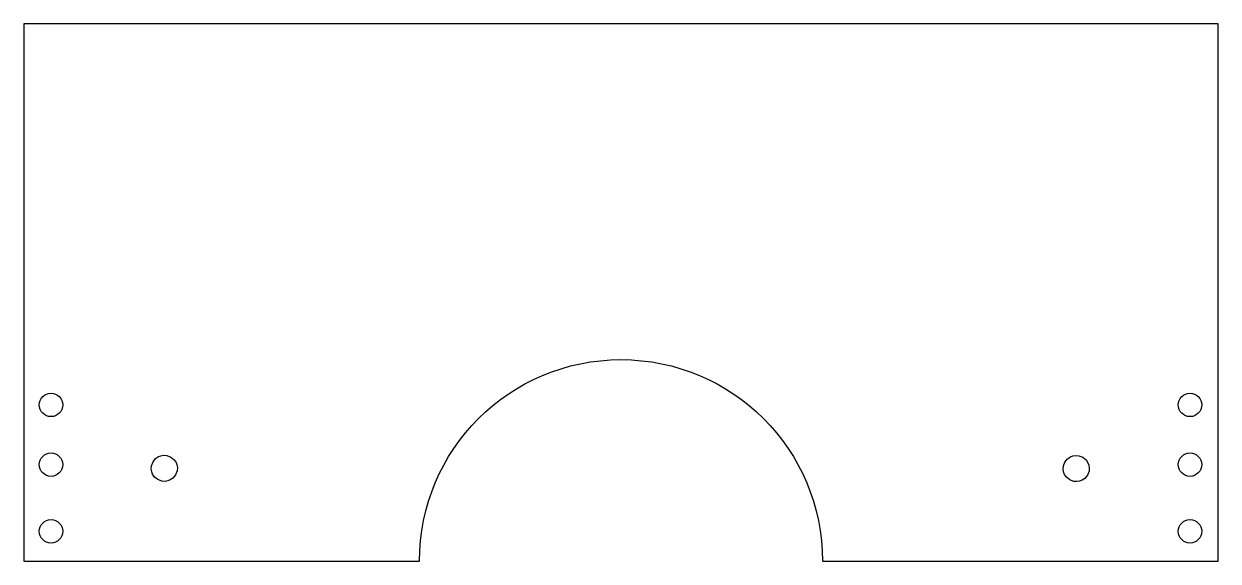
# Model space of a CAD drawing. Header units: millimetres. Extents: x 151 to 311, y 317 to 389.
import ezdxf

# ---------------------------------------------------------------- set-up
doc = ezdxf.new("R2010")
doc.units = ezdxf.units.MM
doc.layers.get('0').update_dxf_attribs({"linetype": 'CONTINUOUS'})

msp = doc.modelspace()

# ---------------------------------------------------------------- linework, layer by layer
msp.add_lwpolyline([(257.62, 317.01), (310.62, 317.01), (310.62, 389), (150.62, 389), (150.62, 317.01), (203.61, 317.01, -0.999685)], format="xyb", close=True)
for points in [[(168.66, 331.01), (168.98, 331.13), (169.32, 331.19), (169.78, 331.16), (170.31, 330.96), (170.74, 330.6), (171, 330.22), (171.12, 329.9), (171.18, 329.56), (171.15, 329.09), (170.95, 328.57), (170.59, 328.13), (170.21, 327.88), (169.88, 327.75), (169.54, 327.7), (169.08, 327.73), (168.56, 327.93), (168.12, 328.28), (167.86, 328.67), (167.74, 328.99), (167.68, 329.33), (167.72, 329.79), (167.92, 330.32), (168.27, 330.75)], [(292.38, 327.84), (292.06, 327.72), (291.72, 327.66), (291.26, 327.7), (290.73, 327.9), (290.3, 328.25), (290.04, 328.63), (289.92, 328.96), (289.86, 329.3), (289.89, 329.76), (290.09, 330.28), (290.45, 330.72), (290.83, 330.98), (291.15, 331.1), (291.49, 331.16), (291.96, 331.13), (292.48, 330.93), (292.92, 330.57), (293.18, 330.19), (293.3, 329.86), (293.35, 329.52), (293.32, 329.06), (293.12, 328.53), (292.77, 328.1)]]:
    msp.add_lwpolyline(points, close=True)
for centre in [(154.25, 337.94), (306.85, 337.94), (154.25, 329.94), (306.85, 329.94), (154.25, 321), (306.85, 321)]:
    msp.add_circle(centre, 1.57)

doc.saveas('drawing.dxf')
